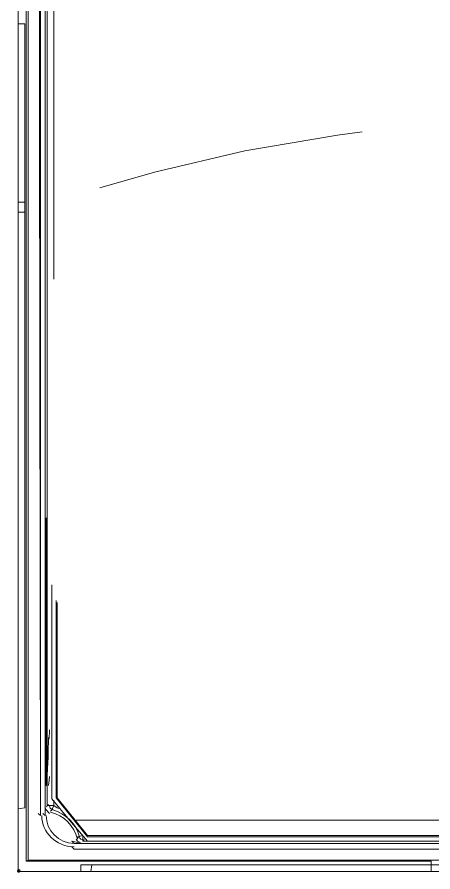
# Model space of a CAD drawing. Header units: metres. Extents: x 2999 to 3164, y 1641 to 1678.
# Drawn here: x 3007.989 to 3008.567, y 1652.676 to 1653.865 of the extents above; entities that cross this region are included whole.
import ezdxf

# ---------------------------------------------------------------- set-up
doc = ezdxf.new("R2010")
doc.units = ezdxf.units.M

msp = doc.modelspace()

# ---------------------------------------------------------------- linework, layer by layer
at = {"color": 7, "linetype": 'Continuous', "lineweight": 20, "true_color": 0x000007}
for points in [[(3007.9907, 1655.2093), (3007.9907, 1652.6781), (3007.9907, 1652.6781)], [(3007.9907, 1655.2093), (3007.9907, 1652.6781), (3007.9907, 1652.6781)], [(3008.031, 1653.2104), (3008.031, 1655.127), (3008.0279, 1655.1317), (3008.0279, 1654.9951)], [(3008.0046, 1655.1177), (3008.0046, 1652.692), (3008.0046, 1652.692)], [(3008.031, 1655.127), (3008.0403, 1655.127), (3008.0403, 1653.5006)], [(3008.0015, 1655.11), (3008.0015, 1652.6905), (3008.0015, 1652.6905)], [(3008.0217, 1654.9998), (3008.0186, 1655.0029), (3008.0217, 1652.7541)], [(3008.0279, 1652.7541), (3008.0279, 1654.9951), (3008.0217, 1654.9998), (3008.0217, 1652.7541)], [(3007.9907, 1653.856), (3008, 1653.856), (3008, 1653.6077), (3007.9907, 1653.6077)], [(3008, 1653.5937), (3008, 1653.6077), (3008, 1653.6077)], [(3007.9907, 1652.7634), (3008, 1652.765), (3008, 1653.5937), (3007.9907, 1653.5937)], [(3008.031, 1652.7681), (3008.031, 1653.2104), (3008.031, 1653.2104)], [(3008.031, 1652.796), (3008.0295, 1652.796), (3008.0295, 1653.1685)], [(3008.031, 1653.1685), (3008.031, 1652.8736), (3008.031, 1652.8736)], [(3008.0372, 1653.0754), (3008.0372, 1652.7774), (3008.0372, 1652.7774)], [(3008.0434, 1652.7789), (3008.0434, 1653.0536), (3008.0434, 1653.0536)], [(3008.045, 1652.7789), (3008.045, 1653.0505), (3008.045, 1653.0505)], [(3008.031, 1652.8736), (3008.0295, 1652.8736), (3008.0295, 1652.8736)], [(3008.031, 1652.8612), (3008.0295, 1652.8612), (3008.0295, 1652.8612)], [(3008.031, 1652.8069), (3008.0295, 1652.8069), (3008.0295, 1652.8069)], [(3008.031, 1652.796), (3008.0295, 1652.796), (3008.0295, 1652.796)], [(3008.0372, 1652.7774), (3008.0621, 1652.7479), (3008.0621, 1652.7479)], [(3008.0403, 1652.7758), (3008.0403, 1652.7681), (3008.0403, 1652.7681)], [(3008.0869, 1652.7246), (3008.0434, 1652.7789), (3008.0434, 1652.7789)], [(3008.0869, 1652.7262), (3008.045, 1652.7789), (3008.045, 1652.7789)], [(3008.0279, 1652.765), (3008.0279, 1652.7541), (3008.0279, 1652.7541)], [(3008.0341, 1652.7572), (3008.0295, 1652.7619), (3008.0279, 1652.765)], [(3008.0372, 1652.7619), (3008.0403, 1652.7681), (3008.031, 1652.7681)], [(3008.0403, 1652.7681), (3008.045, 1652.765), (3008.0496, 1652.7634)], [(3008.0217, 1652.7541), (3008.0186, 1652.7572), (3008.0186, 1652.7572)], [(3008.0279, 1652.7541), (3008.0248, 1652.7572), (3008.0248, 1652.7572)], [(3008.0869, 1652.7184), (3008.0621, 1652.7479), (3008.0621, 1652.7479)], [(3008.0714, 1652.7479), (3008.5959, 1652.7479), (3008.5959, 1652.7479)], [(3008.6037, 1652.7479), (3008.6037, 1652.7184), (3008.0869, 1652.7184)], [(3008.0807, 1652.7262), (3008.0729, 1652.7246), (3008.0729, 1652.7246)], [(3008.0807, 1652.7262), (3008.0807, 1652.7184), (3008.0807, 1652.7184)], [(3008.0869, 1652.7262), (3008.5959, 1652.7262), (3008.5959, 1652.7262)], [(3008.0683, 1652.7153), (3008.0652, 1652.7184), (3008.0791, 1652.7153)], [(3009.1795, 1652.7153), (3008.0683, 1652.7153), (3008.0683, 1652.7153)], [(3008.0791, 1652.7153), (3008.0729, 1652.7184), (3008.0714, 1652.7215)], [(3008.0869, 1652.7184), (3008.0807, 1652.7184), (3008.0807, 1652.7184)], [(3008.0869, 1652.7246), (3008.6006, 1652.7246), (3008.6006, 1652.7246)], [(3008.0683, 1652.7076), (3008.0652, 1652.7107), (3008.0652, 1652.7107)], [(3008.0683, 1652.7076), (3009.1795, 1652.7076), (3009.1764, 1652.7107)], [(3009.1795, 1652.7076), (3008.0683, 1652.7076), (3008.0683, 1652.7076)], [(3008.5649, 1652.6905), (3008.0015, 1652.6905), (3008.0046, 1652.692)], [(3008.6828, 1652.6905), (3009.2431, 1652.6905), (3009.2431, 1652.692), (3008.0046, 1652.692)], [(3008.5649, 1652.6905), (3008.5649, 1652.6765), (3008.5804, 1652.6765)], [(3008.0776, 1652.6765), (3008.0776, 1652.6858), (3008.0931, 1652.6858), (3008.0916, 1652.6765)], [(3009.1546, 1652.6858), (3008.0931, 1652.6858), (3008.0931, 1652.6858)], [(3008.5649, 1652.6765), (3007.9922, 1652.6765), (3007.9922, 1652.6765)], [(3007.9922, 1652.6765), (3009.2555, 1652.6765), (3009.2555, 1652.6765)]]:
    msp.add_lwpolyline(points, dxfattribs=at)
at = {"color": 30, "linetype": 'Continuous', "lineweight": 20, "true_color": 0x00001e}
msp.add_lwpolyline([(3008.4687, 1653.7055), (3008.4345, 1653.7008), (3008.3057, 1653.6791), (3008.18, 1653.6496), (3008.104, 1653.6279)], dxfattribs=at)
at = {"color": 7, "linetype": 'Continuous', "lineweight": 20, "true_color": 0x000007}
for points in [[(3008.0326, 1652.8596), (3008.0341, 1652.8612), (3008.0341, 1652.8674), (3008.0341, 1652.8736)], [(3008.0326, 1652.8628), (3008.0326, 1652.855), (3008.0326, 1652.8348), (3008.031, 1652.81)], [(3008.0326, 1652.796), (3008.0326, 1652.796), (3008.0341, 1652.8007), (3008.0341, 1652.8084)], [(3008.0326, 1652.7696), (3008.031, 1652.7681), (3008.031, 1652.7665), (3008.0295, 1652.7665)], [(3008.0341, 1652.7681), (3008.0341, 1652.765), (3008.0357, 1652.7634), (3008.0388, 1652.7619)], [(3008.0388, 1652.7634), (3008.0372, 1652.7619), (3008.0372, 1652.7619), (3008.0357, 1652.7603)], [(3008.076, 1652.7246), (3008.0714, 1652.7433), (3008.0559, 1652.7572), (3008.0388, 1652.7619)], [(3008.0233, 1652.7541), (3008.0233, 1652.7308), (3008.0434, 1652.7107), (3008.0683, 1652.7107)], [(3008.0233, 1652.7541), (3008.0233, 1652.7308), (3008.0434, 1652.7107), (3008.0683, 1652.7107)], [(3008.0295, 1652.7541), (3008.0295, 1652.7339), (3008.0465, 1652.7153), (3008.0683, 1652.7153)], [(3008.0295, 1652.7541), (3008.0295, 1652.7339), (3008.0465, 1652.7153), (3008.0683, 1652.7153)], [(3008.0729, 1652.7215), (3008.0683, 1652.7401), (3008.0543, 1652.7541), (3008.0357, 1652.7588)], [(3008.0729, 1652.7215), (3008.0729, 1652.7231), (3008.0745, 1652.7231), (3008.0745, 1652.7246)], [(3008.076, 1652.7246), (3008.076, 1652.7215), (3008.0791, 1652.72), (3008.0822, 1652.72)], [(3008.0807, 1652.7184), (3008.0807, 1652.7184), (3008.0822, 1652.72), (3008.0822, 1652.7215)], [(3008.5804, 1652.692), (3008.5789, 1652.692), (3008.5727, 1652.692), (3008.5649, 1652.692)], [(3007.9891, 1652.6765), (3007.9907, 1652.6765), (3007.9922, 1652.6781), (3007.9922, 1652.6796)], [(3007.9922, 1652.675), (3007.9922, 1652.6765), (3007.9907, 1652.6781), (3007.9891, 1652.6781)], [(3007.9907, 1652.6796), (3007.9907, 1652.6781), (3007.9907, 1652.6765), (3007.9938, 1652.6765)], [(3007.9938, 1652.6781), (3007.9907, 1652.6781), (3007.9907, 1652.6765), (3007.9907, 1652.675)]]:
    msp.add_open_spline(points, degree=3, dxfattribs=at)

doc.saveas('drawing.dxf')
